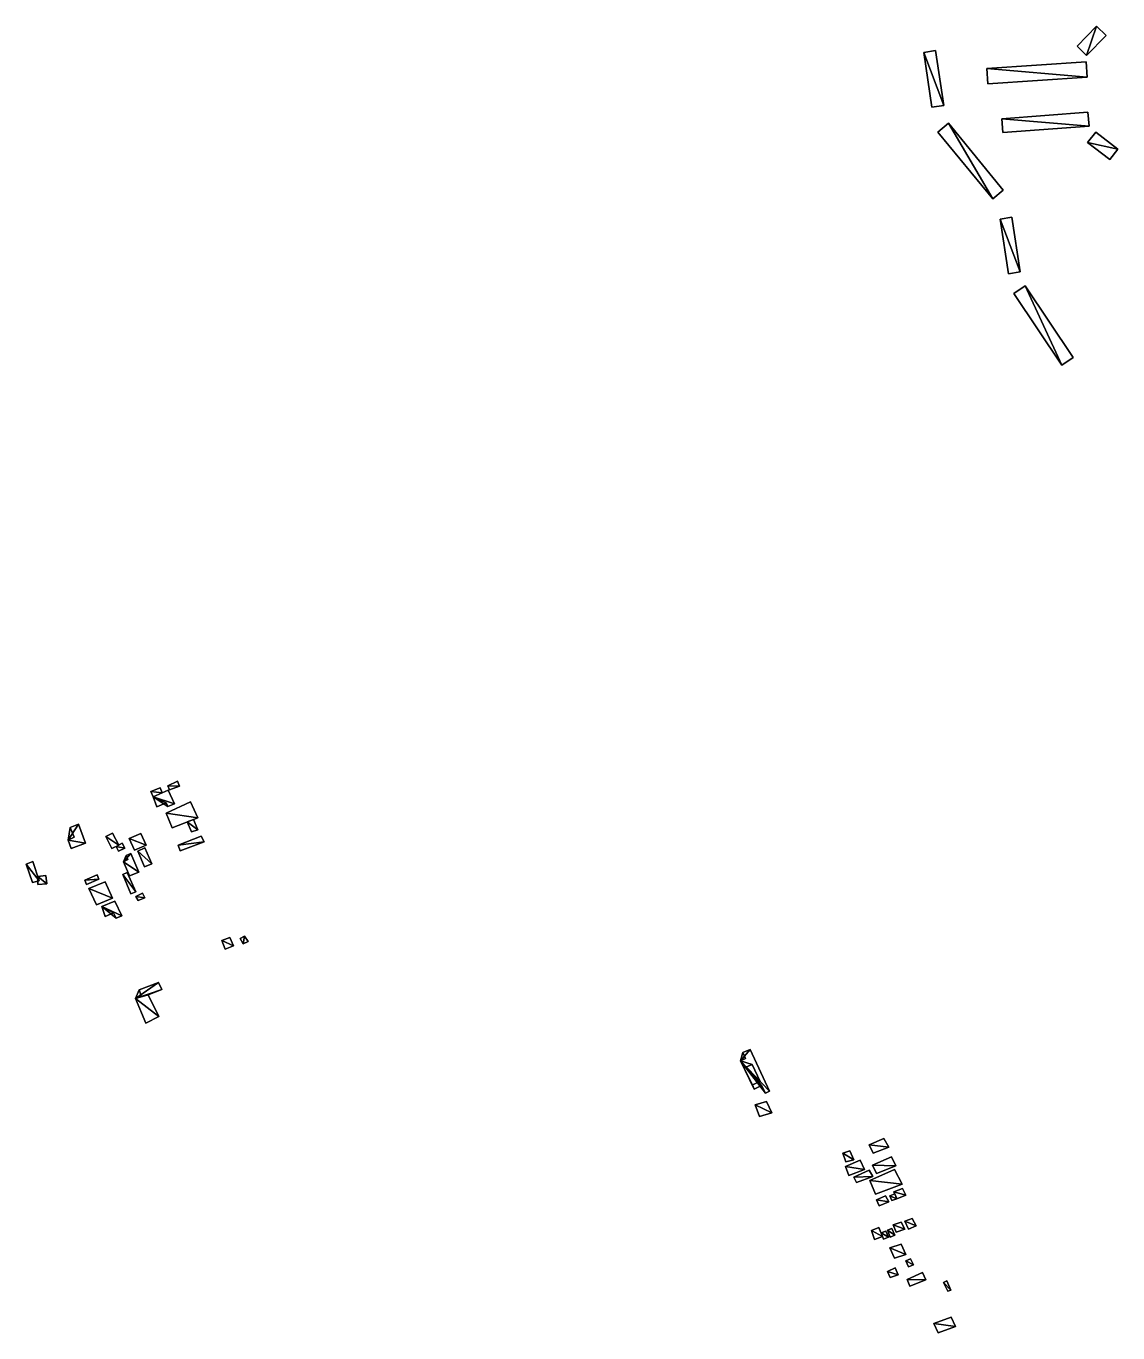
# Model space of a CAD drawing. Header units: metres. Extents: x -3947 to 4280, y -3529 to 2326.
# Drawn here: x -3045 to -2029, y -1996 to -779 of the extents above; entities that cross this region are included whole.
import ezdxf

# ---------------------------------------------------------------- set-up
doc = ezdxf.new("R2010")
doc.units = ezdxf.units.M

msp = doc.modelspace()

# ---------------------------------------------------------------- linework, layer by layer
at = {"layer": 'MUROS'}
for points in [[(-2049.2, -779), (-2067.3, -797.6), (-2067.3, -797.6, 5), (-2049.2, -779, 5)], [(-2058.4, -806.2), (-2040.3, -787.6), (-2040.3, -787.6, 5), (-2058.4, -806.2, 5)], [(-2040.3, -787.6), (-2049.2, -779), (-2049.2, -779, 5), (-2040.3, -787.6, 5)], [(-2209.9, -803.4), (-2199, -801.8), (-2199, -801.8, 5), (-2209.9, -803.4, 5)], [(-2199, -801.8), (-2191.4, -852.8), (-2191.4, -852.8, 5), (-2199, -801.8, 5)], [(-2067.3, -797.6), (-2058.4, -806.2), (-2058.4, -806.2, 5), (-2067.3, -797.6, 5)], [(-2202.3, -854.4), (-2209.9, -803.4), (-2209.9, -803.4, 5), (-2202.3, -854.4, 5)], [(-2058.9, -812.3), (-2151.4, -818.4), (-2151.4, -818.4, 5), (-2058.9, -812.3, 5)], [(-2058, -826.4), (-2058.9, -812.3), (-2058.9, -812.3, 5), (-2058, -826.4, 5)], [(-2151.4, -818.4), (-2150.4, -832.6), (-2150.4, -832.6, 5), (-2151.4, -818.4, 5)], [(-2150.4, -832.6), (-2058, -826.4), (-2058, -826.4, 5), (-2150.4, -832.6, 5)], [(-2191.4, -852.8), (-2202.3, -854.4), (-2202.3, -854.4, 5), (-2191.4, -852.8, 5)], [(-2057.1, -859.2), (-2137.2, -865.3), (-2137.2, -865.3, 5), (-2057.1, -859.2, 5)], [(-2056.1, -872), (-2057.1, -859.2), (-2057.1, -859.2, 5), (-2056.1, -872, 5)], [(-2186.9, -869.5), (-2196.8, -877.6), (-2196.8, -877.6, 5), (-2186.9, -869.5, 5)], [(-2135.9, -931.7), (-2186.9, -869.5), (-2186.9, -869.5, 5), (-2135.9, -931.7, 5)], [(-2137.2, -865.3), (-2136.3, -878.1), (-2136.3, -878.1, 5), (-2137.2, -865.3, 5)], [(-2136.3, -878.1), (-2056.1, -872), (-2056.1, -872, 5), (-2136.3, -878.1, 5)], [(-2196.8, -877.6), (-2145.8, -939.8), (-2145.8, -939.8, 5), (-2196.8, -877.6, 5)], [(-2049.8, -877.6), (-2057.4, -887.4), (-2057.4, -887.4, 5), (-2049.8, -877.6, 5)], [(-2057.4, -887.4), (-2036.9, -903.3), (-2036.9, -903.3, 5), (-2057.4, -887.4, 5)], [(-2029.3, -893.5), (-2049.8, -877.6), (-2049.8, -877.6, 5), (-2029.3, -893.5, 5)], [(-2036.9, -903.3), (-2029.3, -893.5), (-2029.3, -893.5, 5), (-2036.9, -903.3, 5)], [(-2145.8, -939.8), (-2135.9, -931.7), (-2135.9, -931.7, 5), (-2145.8, -939.8, 5)], [(-2138.9, -958.6), (-2128, -957), (-2128, -957, 5), (-2138.9, -958.6, 5)], [(-2131, -1009.6), (-2138.9, -958.6), (-2138.9, -958.6, 5), (-2131, -1009.6, 5)], [(-2128, -957), (-2120.2, -1007.9), (-2120.2, -1007.9, 5), (-2128, -957, 5)], [(-2120.2, -1007.9), (-2131, -1009.6), (-2131, -1009.6, 5), (-2120.2, -1007.9, 5)], [(-2115.6, -1020.8), (-2126.2, -1027.9), (-2126.2, -1027.9, 5), (-2115.6, -1020.8, 5)], [(-2070.9, -1087.6), (-2115.6, -1020.8), (-2115.6, -1020.8, 5), (-2070.9, -1087.6, 5)], [(-2126.2, -1027.9), (-2081.5, -1094.7), (-2081.5, -1094.7, 5), (-2126.2, -1027.9, 5)], [(-2081.5, -1094.7), (-2070.9, -1087.6), (-2070.9, -1087.6, 5), (-2081.5, -1094.7, 5)], [(-2904.4, -1482.1), (-2913.5, -1486.3), (-2913.5, -1486.3, 4.5), (-2904.4, -1482.1, 4.5)], [(-2902.8, -1486.6), (-2904.4, -1482.1), (-2904.4, -1482.1, 4.5), (-2902.8, -1486.6, 4.5)], [(-2920.7, -1488.1), (-2929.4, -1491.7), (-2929.4, -1491.7, 4.5), (-2920.7, -1488.1, 4.5)], [(-2929.4, -1491.7), (-2927.1, -1496.6), (-2927.1, -1496.6, 4.5), (-2929.4, -1491.7, 4.5)], [(-2913.1, -1490.5), (-2927.1, -1496.6), (-2927.1, -1496.6, 4.5), (-2913.1, -1490.5, 4.5)], [(-2927.1, -1496.6), (-2918.8, -1493), (-2918.8, -1493, 4.5), (-2927.1, -1496.6, 4.5)], [(-2918.8, -1493), (-2920.7, -1488.1), (-2920.7, -1488.1, 4.5), (-2918.8, -1493, 4.5)], [(-2913.5, -1486.3), (-2911.9, -1490.2), (-2911.9, -1490.2, 4.5), (-2913.5, -1486.3, 4.5)], [(-2907.3, -1503.1), (-2913.1, -1490.5), (-2913.1, -1490.5, 4.5), (-2907.3, -1503.1, 4.5)], [(-2911.9, -1490.2), (-2902.8, -1486.6), (-2902.8, -1486.6, 4.5), (-2911.9, -1490.2, 4.5)], [(-2927.1, -1496.6), (-2923.9, -1505.8), (-2923.9, -1505.8, 4.5), (-2927.1, -1496.6, 4.5)], [(-2923.9, -1505.8), (-2915.2, -1502.3), (-2915.2, -1502.3, 4.5), (-2923.9, -1505.8, 4.5)], [(-2892.3, -1501.3), (-2915.2, -1511.8), (-2915.2, -1511.8, 4.5), (-2892.3, -1501.3, 4.5)], [(-2915.2, -1502.3), (-2913.4, -1505.7), (-2913.4, -1505.7, 4.5), (-2915.2, -1502.3, 4.5)], [(-2913.4, -1505.7), (-2907.3, -1503.1), (-2907.3, -1503.1, 4.5), (-2913.4, -1505.7, 4.5)], [(-2885.6, -1516), (-2892.3, -1501.3), (-2892.3, -1501.3, 4.5), (-2885.6, -1516, 4.5)], [(-2915.2, -1511.8), (-2909.4, -1525.6), (-2909.4, -1525.6, 4.5), (-2915.2, -1511.8, 4.5)], [(-2909.4, -1525.6), (-2885.6, -1516), (-2885.6, -1516, 4.5), (-2909.4, -1525.6, 4.5)], [(-2889.6, -1517.6), (-2895.6, -1520), (-2895.6, -1520, 4.5), (-2889.6, -1517.6, 4.5)], [(-2895.6, -1520), (-2891.6, -1529.1), (-2891.6, -1529.1, 4.5), (-2895.6, -1520, 4.5)], [(-2885.5, -1527.3), (-2889.6, -1517.6), (-2889.6, -1517.6, 4.5), (-2885.5, -1527.3, 4.5)], [(-2996.8, -1522), (-3004.5, -1525), (-3004.5, -1525, 4.5), (-2996.8, -1522, 4.5)], [(-3004.5, -1525), (-3000.7, -1534.3), (-3000.7, -1534.3, 4.5), (-3004.5, -1525, 4.5)], [(-2990.3, -1539.8), (-2996.8, -1522), (-2996.8, -1522, 4.5), (-2990.3, -1539.8, 4.5)], [(-2964.9, -1530.5), (-2971.1, -1533.4), (-2971.1, -1533.4, 4.5), (-2964.9, -1530.5, 4.5)], [(-2959.1, -1541.7), (-2964.9, -1530.5), (-2964.9, -1530.5, 4.5), (-2959.1, -1541.7, 4.5)], [(-2949.4, -1535.3), (-2938.7, -1530.8), (-2938.7, -1530.8, 4.5), (-2949.4, -1535.3, 4.5)], [(-2938.7, -1530.8), (-2933.7, -1541.6), (-2933.7, -1541.6, 4.5), (-2938.7, -1530.8, 4.5)], [(-2891.6, -1529.1), (-2885.5, -1527.3), (-2885.5, -1527.3, 4.5), (-2891.6, -1529.1, 4.5)], [(-3000.7, -1534.3), (-3006.4, -1536.9), (-3006.4, -1536.9, 4.5), (-3000.7, -1534.3, 4.5)], [(-3006.4, -1536.9), (-3003.4, -1544.8), (-3003.4, -1544.8, 4.5), (-3006.4, -1536.9, 4.5)], [(-3003.4, -1544.8), (-2990.3, -1539.8), (-2990.3, -1539.8, 4.5), (-3003.4, -1544.8, 4.5)], [(-2971.1, -1533.4), (-2965.7, -1544.7), (-2965.7, -1544.7, 4.5), (-2971.1, -1533.4, 4.5)], [(-2965.7, -1544.7), (-2959.1, -1541.7), (-2959.1, -1541.7, 4.5), (-2965.7, -1544.7, 4.5)], [(-2956, -1539.7), (-2961.7, -1542.9), (-2961.7, -1542.9, 4.5), (-2956, -1539.7, 4.5)], [(-2961.7, -1542.9), (-2959.5, -1547.1), (-2959.5, -1547.1, 4.5), (-2961.7, -1542.9, 4.5)], [(-2959.5, -1547.1), (-2953.5, -1544.3), (-2953.5, -1544.3, 4.5), (-2959.5, -1547.1, 4.5)], [(-2953.5, -1544.3), (-2956, -1539.7), (-2956, -1539.7, 4.5), (-2953.5, -1544.3, 4.5)], [(-2944.5, -1546.4), (-2949.4, -1535.3), (-2949.4, -1535.3, 4.5), (-2944.5, -1546.4, 4.5)], [(-2933.7, -1541.6), (-2944.5, -1546.4), (-2944.5, -1546.4, 4.5), (-2933.7, -1541.6, 4.5)], [(-2941.3, -1547.2), (-2934.8, -1544.2), (-2934.8, -1544.2, 4.5), (-2941.3, -1547.2, 4.5)], [(-2934.8, -1544.2), (-2928.3, -1558.9), (-2928.3, -1558.9, 4.5), (-2934.8, -1544.2, 4.5)], [(-2903.9, -1541.7), (-2882.4, -1533.1), (-2882.4, -1533.1, 4.5), (-2903.9, -1541.7, 4.5)], [(-2901.9, -1547), (-2903.9, -1541.7), (-2903.9, -1541.7, 4.5), (-2901.9, -1547, 4.5)], [(-2879.7, -1538.5), (-2901.9, -1547), (-2901.9, -1547, 4.5), (-2879.7, -1538.5, 4.5)], [(-2882.4, -1533.1), (-2879.7, -1538.5), (-2879.7, -1538.5, 4.5), (-2882.4, -1533.1, 4.5)], [(-3045.4, -1559.2), (-3039.2, -1556.9), (-3039.2, -1556.9, 4.5), (-3045.4, -1559.2, 4.5)], [(-3039.2, -1556.9), (-3033.3, -1574.7), (-3033.3, -1574.7, 4.5), (-3039.2, -1556.9, 4.5)], [(-2950.6, -1555.1), (-2954.9, -1557), (-2954.9, -1557, 4.5), (-2950.6, -1555.1, 4.5)], [(-2954.9, -1557), (-2949.1, -1570.3), (-2949.1, -1570.3, 4.5), (-2954.9, -1557, 4.5)], [(-2948.1, -1549.4), (-2952.2, -1551.3), (-2952.2, -1551.3, 4.5), (-2948.1, -1549.4, 4.5)], [(-2952.2, -1551.3), (-2950.6, -1555.1), (-2950.6, -1555.1, 4.5), (-2952.2, -1551.3, 4.5)], [(-2940.5, -1566.7), (-2948.1, -1549.4), (-2948.1, -1549.4, 4.5), (-2940.5, -1566.7, 4.5)], [(-2935.2, -1561.7), (-2941.3, -1547.2), (-2941.3, -1547.2, 4.5), (-2935.2, -1561.7, 4.5)], [(-3039.5, -1576.5), (-3045.4, -1559.2), (-3045.4, -1559.2, 4.5), (-3039.5, -1576.5, 4.5)], [(-2979.4, -1569.2), (-2990.7, -1574.2), (-2990.7, -1574.2, 4.5), (-2979.4, -1569.2, 4.5)], [(-2977.6, -1573.4), (-2979.4, -1569.2), (-2979.4, -1569.2, 4.5), (-2977.6, -1573.4, 4.5)], [(-2951.5, -1567.2), (-2955.4, -1568.8), (-2955.4, -1568.8, 4.5), (-2951.5, -1567.2, 4.5)], [(-2955.4, -1568.8), (-2948.1, -1586.9), (-2948.1, -1586.9, 4.5), (-2955.4, -1568.8, 4.5)], [(-2943.3, -1585.1), (-2951.5, -1567.2), (-2951.5, -1567.2, 4.5), (-2943.3, -1585.1, 4.5)], [(-2949.1, -1570.3), (-2940.5, -1566.7), (-2940.5, -1566.7, 4.5), (-2949.1, -1570.3, 4.5)], [(-2928.3, -1558.9), (-2935.2, -1561.7), (-2935.2, -1561.7, 4.5), (-2928.3, -1558.9, 4.5)], [(-3033.3, -1574.7), (-3039.5, -1576.5), (-3039.5, -1576.5, 4.5), (-3033.3, -1574.7, 4.5)], [(-3034.5, -1570.9), (-3027.2, -1569.9), (-3027.2, -1569.9, 4.5), (-3034.5, -1570.9, 4.5)], [(-3034.4, -1578.2), (-3034.5, -1570.9), (-3034.5, -1570.9, 4.5), (-3034.4, -1578.2, 4.5)], [(-3026.2, -1577.7), (-3034.4, -1578.2), (-3034.4, -1578.2, 4.5), (-3026.2, -1577.7, 4.5)], [(-3027.2, -1569.9), (-3026.2, -1577.7), (-3026.2, -1577.7, 4.5), (-3027.2, -1569.9, 4.5)], [(-2990.7, -1574.2), (-2989.2, -1578.3), (-2989.2, -1578.3, 4.5), (-2990.7, -1574.2, 4.5)], [(-2989.2, -1578.3), (-2977.6, -1573.4), (-2977.6, -1573.4, 4.5), (-2989.2, -1578.3, 4.5)], [(-2971.9, -1575.6), (-2986.9, -1582.1), (-2986.9, -1582.1, 4.5), (-2971.9, -1575.6, 4.5)], [(-2965, -1591), (-2971.9, -1575.6), (-2971.9, -1575.6, 4.5), (-2965, -1591, 4.5)], [(-2986.9, -1582.1), (-2980, -1597.3), (-2980, -1597.3, 4.5), (-2986.9, -1582.1, 4.5)], [(-2980, -1597.3), (-2965, -1591), (-2965, -1591, 4.5), (-2980, -1597.3, 4.5)], [(-2962.8, -1593.6), (-2975.1, -1598.7), (-2975.1, -1598.7, 4.5), (-2962.8, -1593.6, 4.5)], [(-2956.4, -1607.5), (-2962.8, -1593.6), (-2962.8, -1593.6, 4.5), (-2956.4, -1607.5, 4.5)], [(-2948.1, -1586.9), (-2943.3, -1585.1), (-2943.3, -1585.1, 4.5), (-2948.1, -1586.9, 4.5)], [(-2943.3, -1589.3), (-2937, -1586.4), (-2937, -1586.4, 4.5), (-2943.3, -1589.3, 4.5)], [(-2941.2, -1593.2), (-2943.3, -1589.3), (-2943.3, -1589.3, 4.5), (-2941.2, -1593.2, 4.5)], [(-2934.9, -1590.5), (-2941.2, -1593.2), (-2941.2, -1593.2, 4.5), (-2934.9, -1590.5, 4.5)], [(-2937, -1586.4), (-2934.9, -1590.5), (-2934.9, -1590.5, 4.5), (-2937, -1586.4, 4.5)], [(-2975.1, -1598.7), (-2971.7, -1607.9), (-2971.7, -1607.9, 4.5), (-2975.1, -1598.7, 4.5)], [(-2971.7, -1607.9), (-2964, -1604.7), (-2964, -1604.7, 4.5), (-2971.7, -1607.9, 4.5)], [(-2964, -1604.7), (-2961.6, -1609.6), (-2961.6, -1609.6, 4.5), (-2964, -1604.7, 4.5)], [(-2961.6, -1609.6), (-2956.4, -1607.5), (-2956.4, -1607.5, 4.5), (-2961.6, -1609.6, 4.5)], [(-2855.7, -1627.5), (-2863.2, -1630.3), (-2863.2, -1630.3, 4.5), (-2855.7, -1627.5, 4.5)], [(-2863.2, -1630.3), (-2860.2, -1638.3), (-2860.2, -1638.3, 4.5), (-2863.2, -1630.3, 4.5)], [(-2852.5, -1635.4), (-2855.7, -1627.5), (-2855.7, -1627.5, 4.5), (-2852.5, -1635.4, 4.5)], [(-2842.1, -1626.3), (-2846.1, -1628.4), (-2846.1, -1628.4, 4.5), (-2842.1, -1626.3, 4.5)], [(-2846.1, -1628.4), (-2843.3, -1633.5), (-2843.3, -1633.5, 4.5), (-2846.1, -1628.4, 4.5)], [(-2838.7, -1631.2), (-2842.1, -1626.3), (-2842.1, -1626.3, 4.5), (-2838.7, -1631.2, 4.5)], [(-2860.2, -1638.3), (-2852.5, -1635.4), (-2852.5, -1635.4, 4.5), (-2860.2, -1638.3, 4.5)], [(-2843.3, -1633.5), (-2838.7, -1631.2), (-2838.7, -1631.2, 4.5), (-2843.3, -1633.5, 4.5)], [(-2940.1, -1676.3), (-2922.3, -1669.5), (-2922.3, -1669.5, 4.5), (-2940.1, -1676.3, 4.5)], [(-2938.2, -1681.8), (-2940.1, -1676.3), (-2940.1, -1676.3, 4.5), (-2938.2, -1681.8, 4.5)], [(-2919, -1676.1), (-2931.8, -1680.9), (-2931.8, -1680.9, 4.5), (-2919, -1676.1, 4.5)], [(-2922.3, -1669.5), (-2919, -1676.1), (-2919, -1676.1, 4.5), (-2922.3, -1669.5, 4.5)], [(-2943.5, -1684.4), (-2938.2, -1681.8), (-2938.2, -1681.8, 4.5), (-2943.5, -1684.4, 4.5)], [(-2934.1, -1707.3), (-2943.5, -1684.4), (-2943.5, -1684.4, 4.5), (-2934.1, -1707.3, 4.5)], [(-2931.8, -1680.9), (-2922, -1701.2), (-2922, -1701.2, 4.5), (-2931.8, -1680.9, 4.5)], [(-2922, -1701.2), (-2934.1, -1707.3), (-2934.1, -1707.3, 4.5), (-2922, -1701.2, 4.5)], [(-2378.2, -1734.5), (-2371.4, -1731.9), (-2371.4, -1731.9, 4.5), (-2378.2, -1734.5, 4.5)], [(-2375.8, -1740.3), (-2378.2, -1734.5), (-2378.2, -1734.5, 4.5), (-2375.8, -1740.3, 4.5)], [(-2371.4, -1731.9), (-2353.6, -1770.7), (-2353.6, -1770.7, 4.5), (-2371.4, -1731.9, 4.5)], [(-2380.4, -1742.5), (-2375.8, -1740.3), (-2375.8, -1740.3, 4.5), (-2380.4, -1742.5, 4.5)], [(-2377.1, -1749), (-2380.4, -1742.5), (-2380.4, -1742.5, 4.5), (-2377.1, -1749, 4.5)], [(-2369.8, -1745.7), (-2377.1, -1749), (-2377.1, -1749, 4.5), (-2369.8, -1745.7, 4.5)], [(-2362.1, -1761.7), (-2369.8, -1745.7), (-2369.8, -1745.7, 4.5), (-2362.1, -1761.7, 4.5)], [(-2369.5, -1764.9), (-2362.1, -1761.7), (-2362.1, -1761.7, 4.5), (-2369.5, -1764.9, 4.5)], [(-2367.9, -1768.7), (-2369.5, -1764.9), (-2369.5, -1764.9, 4.5), (-2367.9, -1768.7, 4.5)], [(-2360.9, -1765.5), (-2367.9, -1768.7), (-2367.9, -1768.7, 4.5), (-2360.9, -1765.5, 4.5)], [(-2357.3, -1772.4), (-2360.9, -1765.5), (-2360.9, -1765.5, 4.5), (-2357.3, -1772.4, 4.5)], [(-2353.6, -1770.7), (-2357.3, -1772.4), (-2357.3, -1772.4, 4.5), (-2353.6, -1770.7, 4.5)], [(-2356.2, -1780.4), (-2366.9, -1783.5), (-2366.9, -1783.5, 4.5), (-2356.2, -1780.4, 4.5)], [(-2366.9, -1783.5), (-2362.8, -1794.3), (-2362.8, -1794.3, 4.5), (-2366.9, -1783.5, 4.5)], [(-2351.5, -1790.9), (-2356.2, -1780.4), (-2356.2, -1780.4, 4.5), (-2351.5, -1790.9, 4.5)], [(-2362.8, -1794.3), (-2351.5, -1790.9), (-2351.5, -1790.9, 4.5), (-2362.8, -1794.3, 4.5)], [(-2247.1, -1814.6), (-2260.9, -1820.5), (-2260.9, -1820.5, 4.5), (-2247.1, -1814.6, 4.5)], [(-2260.9, -1820.5), (-2257.1, -1828.4), (-2257.1, -1828.4, 4.5), (-2260.9, -1820.5, 4.5)], [(-2257.1, -1828.4), (-2242.5, -1822.8), (-2242.5, -1822.8, 4.5), (-2257.1, -1828.4, 4.5)], [(-2242.5, -1822.8), (-2247.1, -1814.6), (-2247.1, -1814.6, 4.5), (-2242.5, -1822.8, 4.5)], [(-2278.7, -1826.1), (-2285.4, -1828.4), (-2285.4, -1828.4, 4.5), (-2278.7, -1826.1, 4.5)], [(-2285.4, -1828.4), (-2282.4, -1836.6), (-2282.4, -1836.6, 4.5), (-2285.4, -1828.4, 4.5)], [(-2269.1, -1834.9), (-2282.9, -1840.7), (-2282.9, -1840.7, 4.5), (-2269.1, -1834.9, 4.5)], [(-2282.4, -1836.6), (-2274.9, -1834.7), (-2274.9, -1834.7, 4.5), (-2282.4, -1836.6, 4.5)], [(-2274.9, -1834.7), (-2278.7, -1826.1), (-2278.7, -1826.1, 4.5), (-2274.9, -1834.7, 4.5)], [(-2265.1, -1843.5), (-2269.1, -1834.9), (-2269.1, -1834.9, 4.5), (-2265.1, -1843.5, 4.5)], [(-2240, -1831.8), (-2257.6, -1839.7), (-2257.6, -1839.7, 4.5), (-2240, -1831.8, 4.5)], [(-2235.8, -1840.1), (-2240, -1831.8), (-2240, -1831.8, 4.5), (-2235.8, -1840.1, 4.5)], [(-2282.9, -1840.7), (-2279.7, -1849.1), (-2279.7, -1849.1, 4.5), (-2282.9, -1840.7, 4.5)], [(-2279.7, -1849.1), (-2265.1, -1843.5), (-2265.1, -1843.5, 4.5), (-2279.7, -1849.1, 4.5)], [(-2260.7, -1844.1), (-2275.1, -1850.6), (-2275.1, -1850.6, 4.5), (-2260.7, -1844.1, 4.5)], [(-2257.4, -1850.2), (-2260.7, -1844.1), (-2260.7, -1844.1, 4.5), (-2257.4, -1850.2, 4.5)], [(-2237.1, -1843.7), (-2260.1, -1853.9), (-2260.1, -1853.9, 4.5), (-2237.1, -1843.7, 4.5)], [(-2257.6, -1839.7), (-2254, -1847.2), (-2254, -1847.2, 4.5), (-2257.6, -1839.7, 4.5)], [(-2254, -1847.2), (-2235.8, -1840.1), (-2235.8, -1840.1, 4.5), (-2254, -1847.2, 4.5)], [(-2230, -1857.1), (-2237.1, -1843.7), (-2237.1, -1843.7, 4.5), (-2230, -1857.1, 4.5)], [(-2275.1, -1850.6), (-2272.6, -1855.6), (-2272.6, -1855.6, 4.5), (-2275.1, -1850.6, 4.5)], [(-2272.6, -1855.6), (-2257.4, -1850.2), (-2257.4, -1850.2, 4.5), (-2272.6, -1855.6, 4.5)], [(-2260.1, -1853.9), (-2254.8, -1866.5), (-2254.8, -1866.5, 4.5), (-2260.1, -1853.9, 4.5)], [(-2254.8, -1866.5), (-2230, -1857.1), (-2230, -1857.1, 4.5), (-2254.8, -1866.5, 4.5)], [(-2229.8, -1861.2), (-2237.9, -1864.5), (-2237.9, -1864.5, 4.5), (-2229.8, -1861.2, 4.5)], [(-2226.6, -1867.6), (-2229.8, -1861.2), (-2229.8, -1861.2, 4.5), (-2226.6, -1867.6, 4.5)], [(-2245.6, -1868), (-2253.9, -1871.8), (-2253.9, -1871.8, 4.5), (-2245.6, -1868, 4.5)], [(-2253.9, -1871.8), (-2251.6, -1877.5), (-2251.6, -1877.5, 4.5), (-2253.9, -1871.8, 4.5)], [(-2251.6, -1877.5), (-2242.6, -1873.6), (-2242.6, -1873.6, 4.5), (-2251.6, -1877.5, 4.5)], [(-2242.6, -1873.6), (-2245.6, -1868), (-2245.6, -1868, 4.5), (-2242.6, -1873.6, 4.5)], [(-2237, -1866.4), (-2241.6, -1868.1), (-2241.6, -1868.1, 4.5), (-2237, -1866.4, 4.5)], [(-2241.6, -1868.1), (-2239.6, -1872.5), (-2239.6, -1872.5, 4.5), (-2241.6, -1868.1, 4.5)], [(-2239.6, -1872.5), (-2234.9, -1870.9), (-2234.9, -1870.9, 4.5), (-2239.6, -1872.5, 4.5)], [(-2237.9, -1864.5), (-2234.9, -1870.9), (-2234.9, -1870.9, 4.5), (-2237.9, -1864.5, 4.5)], [(-2234.9, -1870.9), (-2237, -1866.4), (-2237, -1866.4, 4.5), (-2234.9, -1870.9, 4.5)], [(-2234.9, -1870.9), (-2226.6, -1867.6), (-2226.6, -1867.6, 4.5), (-2234.9, -1870.9, 4.5)], [(-2251.7, -1897.6), (-2258.7, -1900.3), (-2258.7, -1900.3, 4.5), (-2251.7, -1897.6, 4.5)], [(-2248.3, -1906.1), (-2251.7, -1897.6), (-2251.7, -1897.6, 4.5), (-2248.3, -1906.1, 4.5)], [(-2230.9, -1892.7), (-2238.3, -1895.2), (-2238.3, -1895.2, 4.5), (-2230.9, -1892.7, 4.5)], [(-2238.3, -1895.2), (-2235.6, -1901.9), (-2235.6, -1901.9, 4.5), (-2238.3, -1895.2, 4.5)], [(-2227.7, -1899), (-2230.9, -1892.7), (-2230.9, -1892.7, 4.5), (-2227.7, -1899, 4.5)], [(-2220.7, -1889.2), (-2227.7, -1891.6), (-2227.7, -1891.6, 4.5), (-2220.7, -1889.2, 4.5)], [(-2227.7, -1891.6), (-2224.2, -1899), (-2224.2, -1899, 4.5), (-2227.7, -1891.6, 4.5)], [(-2224.2, -1899), (-2217.1, -1896), (-2217.1, -1896, 4.5), (-2224.2, -1899, 4.5)], [(-2217.1, -1896), (-2220.7, -1889.2), (-2220.7, -1889.2, 4.5), (-2217.1, -1896, 4.5)], [(-2258.7, -1900.3), (-2255.7, -1908.7), (-2255.7, -1908.7, 4.5), (-2258.7, -1900.3, 4.5)], [(-2255.7, -1908.7), (-2248.3, -1906.1), (-2248.3, -1906.1, 4.5), (-2255.7, -1908.7, 4.5)], [(-2249.5, -1902.6), (-2245.1, -1901), (-2245.1, -1901, 4.5), (-2249.5, -1902.6, 4.5)], [(-2247.4, -1908.5), (-2249.5, -1902.6), (-2249.5, -1902.6, 4.5), (-2247.4, -1908.5, 4.5)], [(-2242.7, -1906.6), (-2247.4, -1908.5), (-2247.4, -1908.5, 4.5), (-2242.7, -1906.6, 4.5)], [(-2245.1, -1901), (-2242.7, -1906.6), (-2242.7, -1906.6, 4.5), (-2245.1, -1901, 4.5)], [(-2243.6, -1900), (-2239.6, -1898.6), (-2239.6, -1898.6, 4.5), (-2243.6, -1900, 4.5)], [(-2241.1, -1906.6), (-2243.6, -1900), (-2243.6, -1900, 4.5), (-2241.1, -1906.6, 4.5)], [(-2236.8, -1904.7), (-2241.1, -1906.6), (-2241.1, -1906.6, 4.5), (-2236.8, -1904.7, 4.5)], [(-2239.6, -1898.6), (-2236.8, -1904.7), (-2236.8, -1904.7, 4.5), (-2239.6, -1898.6, 4.5)], [(-2235.6, -1901.9), (-2227.7, -1899), (-2227.7, -1899, 4.5), (-2235.6, -1901.9, 4.5)], [(-2231, -1913), (-2241.4, -1916.4), (-2241.4, -1916.4, 4.5), (-2231, -1913, 4.5)], [(-2241.4, -1916.4), (-2237.2, -1926.2), (-2237.2, -1926.2, 4.5), (-2241.4, -1916.4, 4.5)], [(-2226.7, -1922.6), (-2231, -1913), (-2231, -1913, 4.5), (-2226.7, -1922.6, 4.5)], [(-2237.2, -1926.2), (-2226.7, -1922.6), (-2226.7, -1922.6, 4.5), (-2237.2, -1926.2, 4.5)], [(-2222.3, -1926.8), (-2226.7, -1928.5), (-2226.7, -1928.5, 4.5), (-2222.3, -1926.8, 4.5)], [(-2226.7, -1928.5), (-2224.2, -1934.2), (-2224.2, -1934.2, 4.5), (-2226.7, -1928.5, 4.5)], [(-2224.2, -1934.2), (-2219.4, -1932.4), (-2219.4, -1932.4, 4.5), (-2224.2, -1934.2, 4.5)], [(-2219.4, -1932.4), (-2222.3, -1926.8), (-2222.3, -1926.8, 4.5), (-2219.4, -1932.4, 4.5)], [(-2236.7, -1935.2), (-2243.7, -1938.5), (-2243.7, -1938.5, 4.5), (-2236.7, -1935.2, 4.5)], [(-2243.7, -1938.5), (-2241.1, -1944.3), (-2241.1, -1944.3, 4.5), (-2243.7, -1938.5, 4.5)], [(-2241.1, -1944.3), (-2233.9, -1941.7), (-2233.9, -1941.7, 4.5), (-2241.1, -1944.3, 4.5)], [(-2233.9, -1941.7), (-2236.7, -1935.2), (-2236.7, -1935.2, 4.5), (-2233.9, -1941.7, 4.5)], [(-2225.3, -1945.9), (-2211, -1939.6), (-2211, -1939.6, 4.5), (-2225.3, -1945.9, 4.5)], [(-2222.9, -1952.1), (-2225.3, -1945.9), (-2225.3, -1945.9, 4.5), (-2222.9, -1952.1, 4.5)], [(-2208.1, -1946.2), (-2222.9, -1952.1), (-2222.9, -1952.1, 4.5), (-2208.1, -1946.2, 4.5)], [(-2211, -1939.6), (-2208.1, -1946.2), (-2208.1, -1946.2, 4.5), (-2211, -1939.6, 4.5)], [(-2191.7, -1948.8), (-2188.5, -1947.2), (-2188.5, -1947.2, 4.5), (-2191.7, -1948.8, 4.5)], [(-2187.7, -1957), (-2191.7, -1948.8), (-2191.7, -1948.8, 4.5), (-2187.7, -1957, 4.5)], [(-2188.5, -1947.2), (-2184.6, -1955.9), (-2184.6, -1955.9, 4.5), (-2188.5, -1947.2, 4.5)], [(-2184.6, -1955.9), (-2187.7, -1957), (-2187.7, -1957, 4.5), (-2184.6, -1955.9, 4.5)], [(-2184.4, -1981.2), (-2200.6, -1986.9), (-2200.6, -1986.9, 8), (-2184.4, -1981.2, 8)], [(-2180.5, -1989.7), (-2184.4, -1981.2), (-2184.4, -1981.2, 8), (-2180.5, -1989.7, 8)], [(-2200.6, -1986.9), (-2196.6, -1995.7), (-2196.6, -1995.7, 8), (-2200.6, -1986.9, 8)], [(-2196.6, -1995.7), (-2180.5, -1989.7), (-2180.5, -1989.7, 8), (-2196.6, -1995.7, 8)]]:
    msp.add_3dface(points, dxfattribs=at)
at = {"layer": 'TECHOS'}
for points in [[(-2049.2, -779, 5), (-2067.3, -797.6, 5), (-2058.4, -806.2, 5)], [(-2049.2, -779, 5), (-2058.4, -806.2, 5), (-2040.3, -787.6, 5)], [(-2209.9, -803.4, 5), (-2199, -801.8, 5), (-2191.4, -852.8, 5)], [(-2209.9, -803.4, 5), (-2191.4, -852.8, 5), (-2202.3, -854.4, 5)], [(-2151.4, -818.4, 5), (-2058, -826.4, 5), (-2058.9, -812.3, 5)], [(-2151.4, -818.4, 5), (-2150.4, -832.6, 5), (-2058, -826.4, 5)], [(-2137.2, -865.3, 5), (-2056.1, -872, 5), (-2057.1, -859.2, 5)], [(-2186.9, -869.5, 5), (-2196.8, -877.6, 5), (-2145.8, -939.8, 5)], [(-2186.9, -869.5, 5), (-2145.8, -939.8, 5), (-2135.9, -931.7, 5)], [(-2137.2, -865.3, 5), (-2136.3, -878.1, 5), (-2056.1, -872, 5)], [(-2057.4, -887.4, 5), (-2029.3, -893.5, 5), (-2049.8, -877.6, 5)], [(-2057.4, -887.4, 5), (-2036.9, -903.3, 5), (-2029.3, -893.5, 5)], [(-2138.9, -958.6, 5), (-2128, -957, 5), (-2120.2, -1007.9, 5)], [(-2138.9, -958.6, 5), (-2120.2, -1007.9, 5), (-2131, -1009.6, 5)], [(-2115.6, -1020.8, 5), (-2126.2, -1027.9, 5), (-2081.5, -1094.7, 5)], [(-2115.6, -1020.8, 5), (-2081.5, -1094.7, 5), (-2070.9, -1087.6, 5)], [(-2913.5, -1486.3, 4.5), (-2902.8, -1486.6, 4.5), (-2904.4, -1482.1, 4.5)], [(-2918.8, -1493, 4.5), (-2920.7, -1488.1, 4.5), (-2929.4, -1491.7, 4.5)], [(-2918.8, -1493, 4.5), (-2929.4, -1491.7, 4.5), (-2927.1, -1496.6, 4.5)], [(-2927.1, -1496.6, 4.5), (-2907.3, -1503.1, 4.5), (-2913.1, -1490.5, 4.5)], [(-2913.5, -1486.3, 4.5), (-2911.9, -1490.2, 4.5), (-2902.8, -1486.6, 4.5)], [(-2927.1, -1496.6, 4.5), (-2923.9, -1505.8, 4.5), (-2915.2, -1502.3, 4.5)], [(-2927.1, -1496.6, 4.5), (-2915.2, -1502.3, 4.5), (-2913.4, -1505.7, 4.5)], [(-2927.1, -1496.6, 4.5), (-2913.4, -1505.7, 4.5), (-2907.3, -1503.1, 4.5)], [(-2915.2, -1511.8, 4.5), (-2885.6, -1516, 4.5), (-2892.3, -1501.3, 4.5)], [(-2915.2, -1511.8, 4.5), (-2909.4, -1525.6, 4.5), (-2885.6, -1516, 4.5)], [(-2895.6, -1520, 4.5), (-2885.5, -1527.3, 4.5), (-2889.6, -1517.6, 4.5)], [(-2895.6, -1520, 4.5), (-2891.6, -1529.1, 4.5), (-2885.5, -1527.3, 4.5)], [(-3006.4, -1536.9, 4.5), (-2990.3, -1539.8, 4.5), (-2996.8, -1522, 4.5)], [(-3006.4, -1536.9, 4.5), (-2996.8, -1522, 4.5), (-3004.5, -1525, 4.5)], [(-3006.4, -1536.9, 4.5), (-3004.5, -1525, 4.5), (-3000.7, -1534.3, 4.5)], [(-2971.1, -1533.4, 4.5), (-2959.1, -1541.7, 4.5), (-2964.9, -1530.5, 4.5)], [(-2949.4, -1535.3, 4.5), (-2938.7, -1530.8, 4.5), (-2933.7, -1541.6, 4.5)], [(-3006.4, -1536.9, 4.5), (-3003.4, -1544.8, 4.5), (-2990.3, -1539.8, 4.5)], [(-2971.1, -1533.4, 4.5), (-2965.7, -1544.7, 4.5), (-2959.1, -1541.7, 4.5)], [(-2961.7, -1542.9, 4.5), (-2953.5, -1544.3, 4.5), (-2956, -1539.7, 4.5)], [(-2961.7, -1542.9, 4.5), (-2959.5, -1547.1, 4.5), (-2953.5, -1544.3, 4.5)], [(-2949.4, -1535.3, 4.5), (-2933.7, -1541.6, 4.5), (-2944.5, -1546.4, 4.5)], [(-2941.3, -1547.2, 4.5), (-2934.8, -1544.2, 4.5), (-2928.3, -1558.9, 4.5)], [(-2903.9, -1541.7, 4.5), (-2882.4, -1533.1, 4.5), (-2879.7, -1538.5, 4.5)], [(-2903.9, -1541.7, 4.5), (-2879.7, -1538.5, 4.5), (-2901.9, -1547, 4.5)], [(-3045.4, -1559.2, 4.5), (-3039.2, -1556.9, 4.5), (-3033.3, -1574.7, 4.5)], [(-2954.9, -1557, 4.5), (-2940.5, -1566.7, 4.5), (-2948.1, -1549.4, 4.5)], [(-2954.9, -1557, 4.5), (-2948.1, -1549.4, 4.5), (-2952.2, -1551.3, 4.5)], [(-2954.9, -1557, 4.5), (-2952.2, -1551.3, 4.5), (-2950.6, -1555.1, 4.5)], [(-2954.9, -1557, 4.5), (-2949.1, -1570.3, 4.5), (-2940.5, -1566.7, 4.5)], [(-2941.3, -1547.2, 4.5), (-2928.3, -1558.9, 4.5), (-2935.2, -1561.7, 4.5)], [(-3045.4, -1559.2, 4.5), (-3033.3, -1574.7, 4.5), (-3039.5, -1576.5, 4.5)], [(-2990.7, -1574.2, 4.5), (-2977.6, -1573.4, 4.5), (-2979.4, -1569.2, 4.5)], [(-2955.4, -1568.8, 4.5), (-2943.3, -1585.1, 4.5), (-2951.5, -1567.2, 4.5)], [(-2955.4, -1568.8, 4.5), (-2948.1, -1586.9, 4.5), (-2943.3, -1585.1, 4.5)], [(-3034.5, -1570.9, 4.5), (-3027.2, -1569.9, 4.5), (-3026.2, -1577.7, 4.5)], [(-3034.5, -1570.9, 4.5), (-3026.2, -1577.7, 4.5), (-3034.4, -1578.2, 4.5)], [(-2990.7, -1574.2, 4.5), (-2989.2, -1578.3, 4.5), (-2977.6, -1573.4, 4.5)], [(-2986.9, -1582.1, 4.5), (-2965, -1591, 4.5), (-2971.9, -1575.6, 4.5)], [(-2986.9, -1582.1, 4.5), (-2980, -1597.3, 4.5), (-2965, -1591, 4.5)], [(-2975.1, -1598.7, 4.5), (-2956.4, -1607.5, 4.5), (-2962.8, -1593.6, 4.5)], [(-2943.3, -1589.3, 4.5), (-2937, -1586.4, 4.5), (-2934.9, -1590.5, 4.5)], [(-2943.3, -1589.3, 4.5), (-2934.9, -1590.5, 4.5), (-2941.2, -1593.2, 4.5)], [(-2975.1, -1598.7, 4.5), (-2971.7, -1607.9, 4.5), (-2964, -1604.7, 4.5)], [(-2975.1, -1598.7, 4.5), (-2964, -1604.7, 4.5), (-2961.6, -1609.6, 4.5)], [(-2975.1, -1598.7, 4.5), (-2961.6, -1609.6, 4.5), (-2956.4, -1607.5, 4.5)], [(-2863.2, -1630.3, 4.5), (-2852.5, -1635.4, 4.5), (-2855.7, -1627.5, 4.5)], [(-2863.2, -1630.3, 4.5), (-2860.2, -1638.3, 4.5), (-2852.5, -1635.4, 4.5)], [(-2842.1, -1626.3, 4.5), (-2846.1, -1628.4, 4.5), (-2843.3, -1633.5, 4.5)], [(-2842.1, -1626.3, 4.5), (-2843.3, -1633.5, 4.5), (-2838.7, -1631.2, 4.5)], [(-2943.5, -1684.4, 4.5), (-2940.1, -1676.3, 4.5), (-2922.3, -1669.5, 4.5)], [(-2943.5, -1684.4, 4.5), (-2922.3, -1669.5, 4.5), (-2919, -1676.1, 4.5)], [(-2943.5, -1684.4, 4.5), (-2919, -1676.1, 4.5), (-2931.8, -1680.9, 4.5)], [(-2943.5, -1684.4, 4.5), (-2938.2, -1681.8, 4.5), (-2940.1, -1676.3, 4.5)], [(-2943.5, -1684.4, 4.5), (-2931.8, -1680.9, 4.5), (-2922, -1701.2, 4.5)], [(-2943.5, -1684.4, 4.5), (-2922, -1701.2, 4.5), (-2934.1, -1707.3, 4.5)], [(-2380.4, -1742.5, 4.5), (-2378.2, -1734.5, 4.5), (-2371.4, -1731.9, 4.5)], [(-2380.4, -1742.5, 4.5), (-2371.4, -1731.9, 4.5), (-2353.6, -1770.7, 4.5)], [(-2380.4, -1742.5, 4.5), (-2375.8, -1740.3, 4.5), (-2378.2, -1734.5, 4.5)], [(-2380.4, -1742.5, 4.5), (-2353.6, -1770.7, 4.5), (-2357.3, -1772.4, 4.5)], [(-2380.4, -1742.5, 4.5), (-2357.3, -1772.4, 4.5), (-2360.9, -1765.5, 4.5)], [(-2380.4, -1742.5, 4.5), (-2360.9, -1765.5, 4.5), (-2367.9, -1768.7, 4.5)], [(-2380.4, -1742.5, 4.5), (-2367.9, -1768.7, 4.5), (-2369.5, -1764.9, 4.5)], [(-2380.4, -1742.5, 4.5), (-2369.5, -1764.9, 4.5), (-2362.1, -1761.7, 4.5)], [(-2380.4, -1742.5, 4.5), (-2362.1, -1761.7, 4.5), (-2369.8, -1745.7, 4.5)], [(-2380.4, -1742.5, 4.5), (-2369.8, -1745.7, 4.5), (-2377.1, -1749, 4.5)], [(-2366.9, -1783.5, 4.5), (-2351.5, -1790.9, 4.5), (-2356.2, -1780.4, 4.5)], [(-2366.9, -1783.5, 4.5), (-2362.8, -1794.3, 4.5), (-2351.5, -1790.9, 4.5)], [(-2260.9, -1820.5, 4.5), (-2242.5, -1822.8, 4.5), (-2247.1, -1814.6, 4.5)], [(-2260.9, -1820.5, 4.5), (-2257.1, -1828.4, 4.5), (-2242.5, -1822.8, 4.5)], [(-2285.4, -1828.4, 4.5), (-2274.9, -1834.7, 4.5), (-2278.7, -1826.1, 4.5)], [(-2285.4, -1828.4, 4.5), (-2282.4, -1836.6, 4.5), (-2274.9, -1834.7, 4.5)], [(-2282.9, -1840.7, 4.5), (-2265.1, -1843.5, 4.5), (-2269.1, -1834.9, 4.5)], [(-2257.6, -1839.7, 4.5), (-2235.8, -1840.1, 4.5), (-2240, -1831.8, 4.5)], [(-2282.9, -1840.7, 4.5), (-2279.7, -1849.1, 4.5), (-2265.1, -1843.5, 4.5)], [(-2275.1, -1850.6, 4.5), (-2257.4, -1850.2, 4.5), (-2260.7, -1844.1, 4.5)], [(-2260.1, -1853.9, 4.5), (-2230, -1857.1, 4.5), (-2237.1, -1843.7, 4.5)], [(-2257.6, -1839.7, 4.5), (-2254, -1847.2, 4.5), (-2235.8, -1840.1, 4.5)], [(-2275.1, -1850.6, 4.5), (-2272.6, -1855.6, 4.5), (-2257.4, -1850.2, 4.5)], [(-2260.1, -1853.9, 4.5), (-2254.8, -1866.5, 4.5), (-2230, -1857.1, 4.5)], [(-2237.9, -1864.5, 4.5), (-2226.6, -1867.6, 4.5), (-2229.8, -1861.2, 4.5)], [(-2253.9, -1871.8, 4.5), (-2242.6, -1873.6, 4.5), (-2245.6, -1868, 4.5)], [(-2253.9, -1871.8, 4.5), (-2251.6, -1877.5, 4.5), (-2242.6, -1873.6, 4.5)], [(-2241.6, -1868.1, 4.5), (-2234.9, -1870.9, 4.5), (-2237, -1866.4, 4.5)], [(-2241.6, -1868.1, 4.5), (-2239.6, -1872.5, 4.5), (-2234.9, -1870.9, 4.5)], [(-2237.9, -1864.5, 4.5), (-2234.9, -1870.9, 4.5), (-2226.6, -1867.6, 4.5)], [(-2258.7, -1900.3, 4.5), (-2248.3, -1906.1, 4.5), (-2251.7, -1897.6, 4.5)], [(-2238.3, -1895.2, 4.5), (-2227.7, -1899, 4.5), (-2230.9, -1892.7, 4.5)], [(-2238.3, -1895.2, 4.5), (-2235.6, -1901.9, 4.5), (-2227.7, -1899, 4.5)], [(-2227.7, -1891.6, 4.5), (-2217.1, -1896, 4.5), (-2220.7, -1889.2, 4.5)], [(-2227.7, -1891.6, 4.5), (-2224.2, -1899, 4.5), (-2217.1, -1896, 4.5)], [(-2258.7, -1900.3, 4.5), (-2255.7, -1908.7, 4.5), (-2248.3, -1906.1, 4.5)], [(-2249.5, -1902.6, 4.5), (-2245.1, -1901, 4.5), (-2242.7, -1906.6, 4.5)], [(-2249.5, -1902.6, 4.5), (-2242.7, -1906.6, 4.5), (-2247.4, -1908.5, 4.5)], [(-2243.6, -1900, 4.5), (-2239.6, -1898.6, 4.5), (-2236.8, -1904.7, 4.5)], [(-2243.6, -1900, 4.5), (-2236.8, -1904.7, 4.5), (-2241.1, -1906.6, 4.5)], [(-2241.4, -1916.4, 4.5), (-2226.7, -1922.6, 4.5), (-2231, -1913, 4.5)], [(-2241.4, -1916.4, 4.5), (-2237.2, -1926.2, 4.5), (-2226.7, -1922.6, 4.5)], [(-2226.7, -1928.5, 4.5), (-2219.4, -1932.4, 4.5), (-2222.3, -1926.8, 4.5)], [(-2226.7, -1928.5, 4.5), (-2224.2, -1934.2, 4.5), (-2219.4, -1932.4, 4.5)], [(-2243.7, -1938.5, 4.5), (-2233.9, -1941.7, 4.5), (-2236.7, -1935.2, 4.5)], [(-2243.7, -1938.5, 4.5), (-2241.1, -1944.3, 4.5), (-2233.9, -1941.7, 4.5)], [(-2225.3, -1945.9, 4.5), (-2211, -1939.6, 4.5), (-2208.1, -1946.2, 4.5)], [(-2225.3, -1945.9, 4.5), (-2208.1, -1946.2, 4.5), (-2222.9, -1952.1, 4.5)], [(-2191.7, -1948.8, 4.5), (-2188.5, -1947.2, 4.5), (-2184.6, -1955.9, 4.5)], [(-2191.7, -1948.8, 4.5), (-2184.6, -1955.9, 4.5), (-2187.7, -1957, 4.5)], [(-2200.6, -1986.9, 8), (-2180.5, -1989.7, 8), (-2184.4, -1981.2, 8)], [(-2200.6, -1986.9, 8), (-2196.6, -1995.7, 8), (-2180.5, -1989.7, 8)]]:
    msp.add_3dface(points, dxfattribs=at)

doc.saveas('drawing.dxf')
